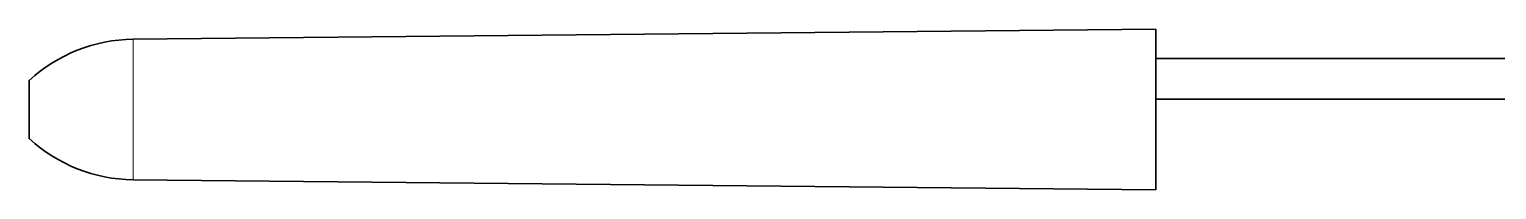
# Model space of a CAD drawing. Extents: x 284 to 1097, y 96 to 774.
# Drawn here: x 699.1 to 806.6, y 414.6 to 426.4 of the extents above; entities that cross this region are included whole.
import ezdxf

# ---------------------------------------------------------------- set-up
doc = ezdxf.new("R2010")
doc.units = 0

msp = doc.modelspace()

# ---------------------------------------------------------------- linework, layer by layer
at = {"color": 7, "lineweight": 35}
for p, q in [((706.68, 425.65), (781.63, 426.38)), ((781.63, 424.25), (810.23, 424.25)), ((781.63, 421.25), (810.23, 421.25)), ((706.68, 415.35), (781.63, 414.62))]:
    msp.add_line(p, q, dxfattribs=at)
at = {"color": 7, "lineweight": 35, "ltscale": 0.294}
msp.add_line((781.63, 426.38), (781.63, 414.62), dxfattribs=at)
at = {"color": 7, "lineweight": 13, "ltscale": 0.2575}
msp.add_line((706.68, 425.65), (706.68, 415.35), dxfattribs=at)
at = {"color": 7, "lineweight": 35, "ltscale": 0.10675}
msp.add_line((699.08, 422.64), (699.08, 418.36), dxfattribs=at)
msp.add_line((699.08, 422.64), (699.08, 418.36), dxfattribs=at)
at = {"color": 7, "lineweight": 35}
for centre, start, end in [((706.79, 414.28), 90.558, 132.7195), ((706.79, 426.72), 227.2805, 269.442)]:
    msp.add_arc(centre, 11.37, start, end, dxfattribs=at)

doc.saveas('drawing.dxf')
